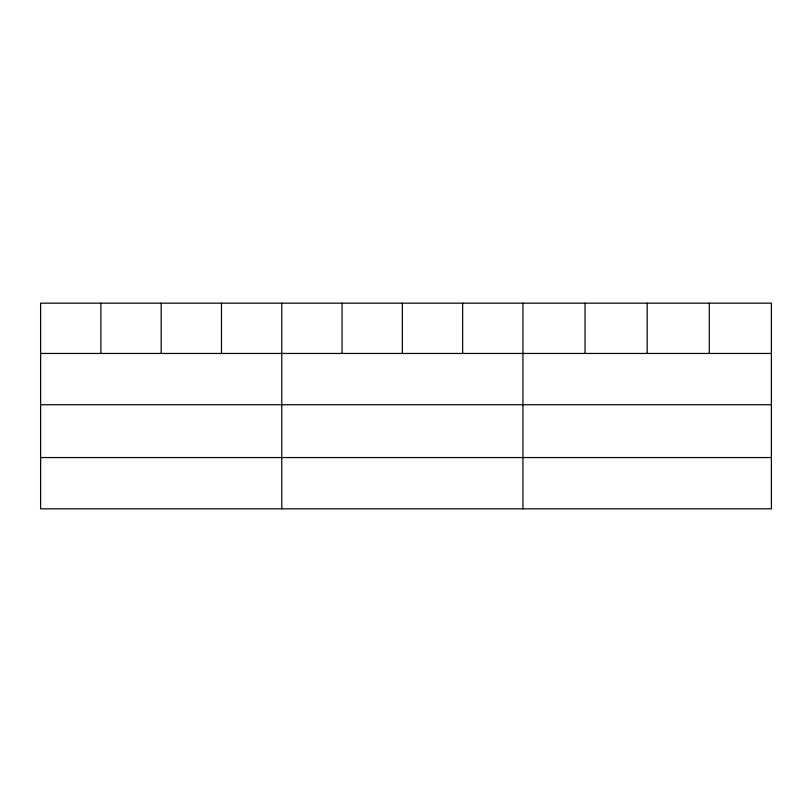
<?xml version="1.0" encoding="UTF-8"?>
<svg xmlns="http://www.w3.org/2000/svg" width="812" height="812" viewBox="0 0 812 812"><rect width="100%" height="100%" fill="white"/><g stroke="black" fill="none" stroke-linecap="round" stroke-linejoin="round"><path stroke-width="1.22" d="M771.4 404.731L771.4 303.17L40.6 303.17L40.6 508.83L771.4 508.83L771.4 404.731L40.6 404.731M40.6 353.453L771.4 353.453M40.6 457.552L771.4 457.552M709.282 303.17L709.282 353.453M647.164 303.17L647.164 353.453M585.046 303.17L585.046 353.453M522.928 303.17L522.928 508.83M462.637 303.17L462.637 353.453M402.346 303.17L402.346 353.453M342.055 303.17L342.055 353.453M281.764 303.17L281.764 508.83M221.473 303.17L221.473 353.453M161.182 303.17L161.182 353.453M100.891 303.17L100.891 353.453"/></g></svg>
